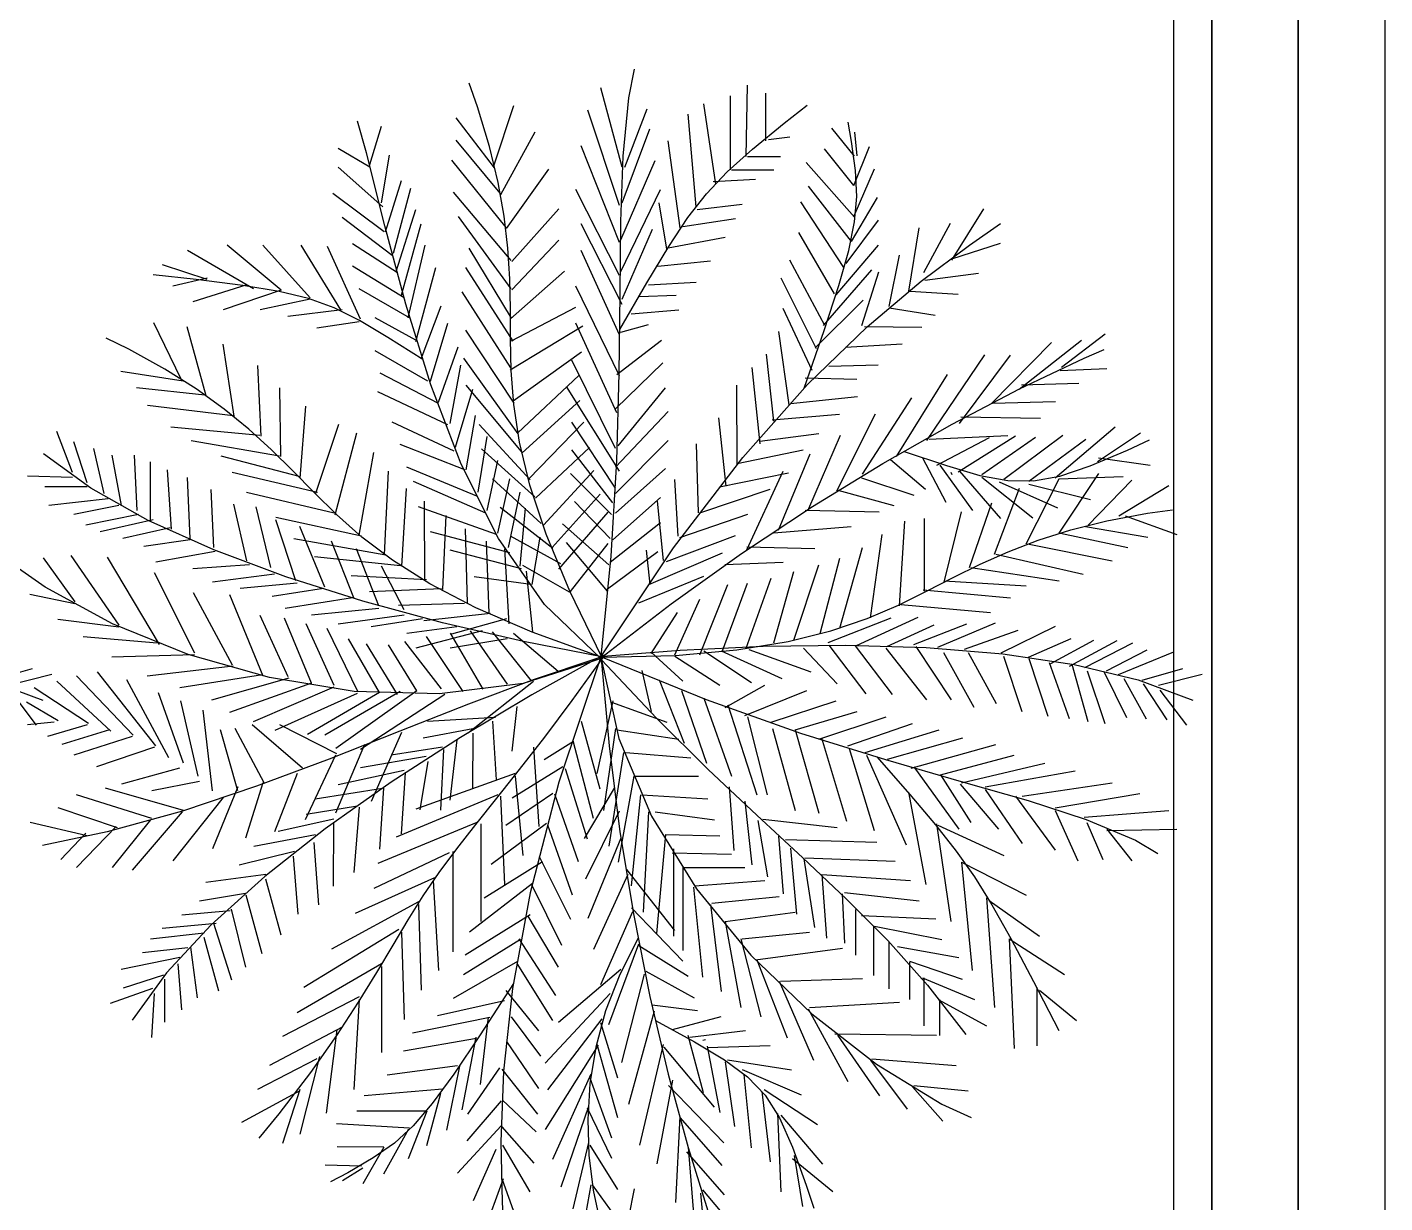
# Model space of a CAD drawing. Header units: millimetres. Extents: x 1993 to 4093, y 1262 to 2017.
# Drawn here: x 3551.76 to 3561.17, y 1643.78 to 1651.93 of the extents above; entities that cross this region are included whole.
import ezdxf

# ---------------------------------------------------------------- set-up
doc = ezdxf.new("R2010")
doc.units = ezdxf.units.MM
doc.layers.add('FLR CARPET', color=254, linetype='Continuous', lineweight=15)
doc.layers.add('LOW HEIGHT STORAGE WITH PLANTER BOX', color=251, linetype='Continuous', lineweight=25)

# ---------------------------------------------------------------- blocks, each defined once
blk = doc.blocks.new('LSH 6FT')
at = {"layer": 'LOW HEIGHT STORAGE WITH PLANTER BOX'}
for p, q in [((3.7112, 23.8515), (3.5647, 24.401)), ((4.5721, 23.9247), (4.5812, 24.4193)), ((4.3614, 23.7324), (4.279, 24.2911)), ((4.4622, 23.8331), (4.4622, 24.3461)), ((4.7094, 24.0346), (4.7094, 24.3644)), ((2.8261, 23.8463), (2.5622, 24.1941)), ((2.8258, 23.8668), (2.9622, 24.2787)), ((3.6929, 23.5858), (3.4731, 24.2453)), ((3.7295, 23.8515), (3.8852, 24.2545)), ((4.2241, 23.5767), (4.1691, 24.2178)), ((1.9621, 23.8698), (2.0445, 24.1354)), ((3.7112, 23.6042), (3.9035, 24.1171)), ((5.3235, 23.9274), (5.1647, 24.1224)), ((2.8659, 23.6709), (2.5607, 24.0385)), ((2.8702, 23.6627), (3.1087, 24.0969)), ((4.1142, 23.4301), (4.0318, 24.0346)), ((4.7277, 24.0438), (4.8743, 24.0621)), ((5.3417, 23.9293), (5.3243, 24.0933)), ((1.9621, 23.8515), (1.7423, 23.9797)), ((2.0445, 23.6042), (2.0995, 23.9339)), ((3.6929, 23.3294), (3.4273, 23.998)), ((4.5812, 23.9247), (4.8102, 23.9247)), ((5.3174, 23.7241), (5.1154, 23.979)), ((5.3174, 23.7241), (5.427, 23.9936)), ((2.0537, 23.5767), (1.7423, 23.8515)), ((2.9068, 23.434), (2.5303, 23.8987)), ((2.911, 23.4258), (3.2032, 23.8363)), ((3.7021, 23.3477), (3.9402, 23.8972)), ((4.4713, 23.8331), (4.7644, 23.8331)), ((5.3223, 23.5036), (4.9875, 23.8826)), ((5.3214, 23.5127), (5.4616, 23.8407)), ((2.072, 23.4026), (2.1819, 23.7599)), ((4.3431, 23.7507), (4.6362, 23.769)), ((2.0628, 23.4026), (1.7057, 23.6683)), ((2.1269, 23.2561), (2.246, 23.7049)), ((2.9434, 23.2052), (2.5422, 23.6777)), ((3.6929, 23.1004), (3.3907, 23.6957)), ((3.7021, 23.1279), (3.9768, 23.6957)), ((5.3033, 23.3358), (5.0048, 23.7186)), ((5.3033, 23.3358), (5.4828, 23.6403)), ((2.1452, 23.1279), (2.2826, 23.5584)), ((2.9476, 23.1971), (3.2733, 23.563)), ((4.0226, 23.2836), (3.9676, 23.6042)), ((4.2332, 23.5584), (4.5446, 23.595)), ((5.2487, 23.155), (4.9517, 23.6117)), ((5.9984, 23.2068), (6.2186, 23.5617)), ((2.1178, 23.2378), (1.7698, 23.5034)), ((2.1819, 22.963), (2.3192, 23.4576)), ((2.9426, 23.0086), (2.5778, 23.5103)), ((3.7112, 22.8989), (3.4273, 23.4576)), ((4.1325, 23.4393), (4.4988, 23.4942)), ((5.2641, 23.1842), (5.4901, 23.4845)), ((5.8048, 23.1218), (5.9896, 23.4637)), ((2.9468, 23.0004), (3.2728, 23.3459)), ((3.7112, 22.9355), (3.9219, 23.421)), ((4.0318, 23.2927), (4.4255, 23.366)), ((5.1851, 22.9732), (4.9375, 23.3983)), ((5.699, 22.9908), (5.772, 23.4315)), ((1.1562, 23.0088), (0.6983, 23.2744)), ((1.3485, 22.9996), (0.973, 23.3111)), ((1.55, 22.9447), (1.2203, 23.3111)), ((1.7606, 22.8623), (1.4859, 23.3111)), ((1.898, 22.7981), (1.669, 23.3019)), ((2.1544, 23.1187), (1.843, 23.3202)), ((2.2277, 22.8073), (2.3467, 23.3111)), ((2.946, 22.8038), (2.6511, 23.2904)), ((3.6929, 22.6882), (3.4273, 23.2744)), ((5.1952, 22.9651), (5.4902, 23.3095)), ((5.9974, 23.2159), (6.3358, 23.3254)), ((0.8357, 23.0729), (0.5243, 23.1737)), ((2.2002, 22.9447), (1.843, 23.1645)), ((3.9585, 23.1645), (4.3248, 23.2011)), ((5.1162, 22.7541), (4.8748, 23.2075)), ((5.5629, 22.8843), (5.6355, 23.242)), ((0.8357, 23.0821), (0.5976, 23.0271)), ((2.2826, 22.6424), (2.42, 23.1553)), ((2.9569, 22.6442), (2.6288, 23.1548)), ((2.9379, 22.7996), (3.3133, 23.1295)), ((5.0598, 22.5915), (4.8145, 23.0814)), ((5.1071, 22.7531), (5.4438, 23.1388)), ((5.3741, 22.7538), (5.4913, 23.1254)), ((5.8106, 23.0671), (6.183, 23.1158)), ((1.1104, 23.0363), (0.7349, 22.9172)), ((1.3485, 22.9996), (0.9456, 22.8623)), ((2.2368, 22.8073), (1.8888, 23.0088)), ((2.9395, 22.4596), (2.6029, 22.9864)), ((3.6929, 22.4043), (3.3907, 23.0271)), ((3.8944, 23.0363), (4.2241, 23.0546)), ((5.7081, 22.9918), (6.0417, 22.9719)), ((1.55, 22.9355), (1.202, 22.8623)), ((2.3192, 22.5234), (2.4566, 22.8897)), ((2.9445, 22.6481), (3.3913, 22.881)), ((3.8303, 22.9538), (4.0867, 22.963)), ((5.0497, 22.5997), (5.3831, 22.9297)), ((5.5639, 22.8752), (5.8822, 22.826)), ((1.7698, 22.8623), (1.3943, 22.8165)), ((2.2826, 22.6516), (1.9987, 22.8073)), ((3.7753, 22.8348), (4.105, 22.8623)), ((5.0297, 22.441), (4.8276, 22.8709)), ((0.6545, 22.3825), (0.4653, 22.7731)), ((0.8285, 22.2671), (0.6971, 22.7447)), ((1.8888, 22.7798), (1.5958, 22.734)), ((2.3834, 22.3677), (2.5024, 22.7707)), ((2.9641, 22.2143), (2.6279, 22.7206)), ((2.9356, 22.4473), (3.4385, 22.7507)), ((3.6746, 22.1478), (3.3907, 22.7707)), ((3.7021, 22.7065), (3.8944, 22.7615)), ((4.8707, 22.2031), (4.7985, 22.7112)), ((5.3933, 22.7466), (5.7897, 22.7426)), ((6.7574, 22.4653), (7.0603, 22.6964)), ((1.0228, 22.1256), (0.9464, 22.6236)), ((2.4383, 22.2211), (2.5757, 22.6058)), ((3.6746, 22.4135), (3.986, 22.6516)), ((5.2611, 22.6037), (5.6546, 22.6269)), ((6.2706, 22.2103), (6.6887, 22.6361)), ((6.4654, 22.3123), (6.8973, 22.6523)), ((2.365, 22.3677), (1.9987, 22.5783)), ((2.9922, 22.0017), (2.6147, 22.5279)), ((2.9556, 22.2305), (3.4292, 22.5703)), ((3.6654, 21.9005), (3.3632, 22.5142)), ((4.7629, 22.0904), (4.7137, 22.5549)), ((5.8248, 21.9561), (6.2274, 22.5495)), ((6.052, 22.0751), (6.4035, 22.5487)), ((0.669, 22.3681), (0.2373, 22.4337)), ((1.2085, 21.987), (1.1871, 22.4765)), ((2.4383, 22.2119), (2.0354, 22.4226)), ((2.5207, 22.0746), (2.594, 22.4776)), ((2.988, 22.0099), (3.4115, 22.4062)), ((3.6654, 22.1753), (3.9951, 22.4959)), ((4.6691, 21.9331), (4.6131, 22.4613)), ((5.1461, 22.4717), (5.486, 22.4801)), ((5.6138, 21.8456), (5.9677, 22.4135)), ((6.7497, 22.4406), (7.0731, 22.4549)), ((0.8198, 22.27), (0.3447, 22.321)), ((1.3449, 21.8454), (1.3381, 22.3204)), ((2.5573, 21.9097), (2.6764, 22.3127)), ((3.0148, 21.8792), (2.6302, 22.3397)), ((3.6929, 21.7448), (3.3266, 22.331)), ((3.6838, 21.9189), (4.0134, 22.3219)), ((4.5096, 21.7872), (4.5063, 22.3395)), ((4.9799, 22.3897), (5.3399, 22.3817)), ((6.4812, 22.3413), (6.8784, 22.3529)), ((2.5024, 22.0654), (2.017, 22.2944)), ((3.019, 21.8711), (3.4185, 22.2342)), ((4.8788, 22.2132), (5.3433, 22.2624)), ((5.3786, 21.7223), (5.7209, 22.2531)), ((6.2787, 22.2146), (6.7169, 22.227)), ((1.0141, 22.1285), (0.4203, 22.1995)), ((1.4785, 21.6951), (1.5179, 22.1934)), ((2.6306, 21.754), (2.6947, 22.1295)), ((3.6654, 21.7723), (4.0318, 22.157)), ((4.7529, 22.0985), (5.2183, 22.1386)), ((5.2005, 21.6083), (5.469, 22.1418)), ((1.1998, 21.9899), (0.5828, 22.0493)), ((1.5887, 21.5911), (1.747, 22.0694)), ((2.5482, 21.8822), (2.1178, 22.0837)), ((3.0754, 21.6836), (2.7208, 22.0668)), ((3.0631, 21.6875), (3.4456, 22.0831)), ((3.6654, 21.6258), (3.3632, 22.0837)), ((4.433, 21.6409), (4.3828, 22.1146)), ((6.0593, 22.1203), (6.6126, 22.1103)), ((6.7145, 21.6985), (7.1299, 22.0505)), ((-0.0984, 21.7357), (-0.2083, 22.0196)), ((0.0023, 21.6624), (-0.0893, 21.9463)), ((1.3362, 21.8483), (0.7249, 21.954)), ((1.7223, 21.4408), (1.8716, 22.0089)), ((2.713, 21.5983), (2.7771, 21.983)), ((3.6654, 21.5891), (4.0318, 21.9555)), ((4.6672, 21.9513), (5.076, 22.0038)), ((5.0061, 21.4858), (5.226, 21.9939)), ((5.841, 21.9646), (6.3854, 21.9913)), ((5.8936, 21.7853), (6.2587, 21.9766)), ((6.0419, 21.739), (6.4387, 21.9882)), ((6.2061, 21.7216), (6.5782, 21.9786)), ((6.3583, 21.6876), (6.7663, 21.9944)), ((6.5306, 21.6745), (6.9267, 21.9647)), ((7.0074, 21.8106), (7.3068, 22.0088)), ((0.1214, 21.5891), (0.0481, 21.9005)), ((0.2404, 21.5067), (0.1763, 21.8547)), ((0.3503, 21.47), (0.332, 21.8547)), ((1.4813, 21.7038), (0.9308, 21.8473)), ((1.8877, 21.2993), (1.9907, 21.873)), ((2.6215, 21.754), (2.1727, 21.928)), ((3.1061, 21.5654), (2.7359, 21.8991)), ((3.1103, 21.5572), (3.4854, 21.9077)), ((3.6471, 21.525), (3.3632, 21.8914)), ((4.2409, 21.4548), (4.2271, 21.9323)), ((4.5086, 21.7963), (4.9682, 21.8911)), ((4.7959, 21.3344), (5.0154, 21.8629)), ((0.4419, 21.3968), (0.4419, 21.8089)), ((0.5884, 21.3418), (0.5609, 21.754)), ((2.7039, 21.5708), (2.2185, 21.7723)), ((2.7771, 21.47), (2.8504, 21.8181)), ((3.1667, 21.3698), (3.5168, 21.7484)), ((3.6654, 21.4517), (4.0134, 21.7631)), ((5.5733, 21.8243), (5.8147, 21.62)), ((5.7943, 21.8367), (5.9558, 21.5284)), ((5.914, 21.7857), (6.1412, 21.4705)), ((7.0151, 21.8353), (7.3725, 21.7847)), ((-0.0984, 21.699), (-0.4098, 21.7082)), ((0.7166, 21.2777), (0.6983, 21.699)), ((1.6003, 21.5969), (1.0092, 21.7346)), ((2.0647, 21.1636), (2.0923, 21.7429)), ((2.768, 21.4517), (2.2643, 21.6716)), ((3.1501, 21.3818), (2.8131, 21.6915)), ((2.8504, 21.3143), (2.9328, 21.6899)), ((3.638, 21.4426), (3.3541, 21.7265)), ((4.1015, 21.2927), (4.0782, 21.6863)), ((4.3874, 21.6361), (4.8653, 21.7328)), ((4.5773, 21.1991), (4.8292, 21.7446)), ((5.3708, 21.6976), (5.7336, 21.5775)), ((6.0013, 21.7177), (5.9928, 21.734)), ((6.05, 21.7432), (6.3348, 21.4168)), ((6.2065, 21.7011), (6.56, 21.4211)), ((6.3259, 21.6706), (6.7308, 21.4899)), ((6.5135, 21.2411), (6.7425, 21.6899)), ((6.531, 21.6541), (6.9591, 21.5475)), ((6.7393, 21.6908), (7.1855, 21.7074)), ((6.7425, 21.3143), (7.0172, 21.7265)), ((6.9439, 21.3693), (7.2461, 21.6807)), ((0.0023, 21.6349), (-0.2907, 21.6349)), ((0.8815, 21.2136), (0.8632, 21.6166)), ((1.7165, 21.4524), (1.108, 21.5958)), ((2.1836, 21.0856), (2.2171, 21.6244)), ((2.9237, 21.2136), (3.0061, 21.5983)), ((3.2267, 21.2151), (3.5605, 21.5853)), ((3.6471, 21.2685), (3.9768, 21.5616)), ((4.25, 21.4558), (4.7393, 21.6181)), ((5.2086, 21.6126), (5.5957, 21.5052)), ((6.2937, 21.1678), (6.4677, 21.6258)), ((7.1546, 21.4334), (7.5026, 21.6441)), ((0.1488, 21.5525), (-0.2633, 21.5067)), ((0.2221, 21.5067), (-0.0893, 21.4426)), ((1.1104, 21.122), (1.0188, 21.5158)), ((1.2753, 21.0762), (1.1745, 21.4975)), ((2.8412, 21.3052), (2.3009, 21.4975)), ((2.3431, 20.9846), (2.3418, 21.5349)), ((3.2309, 21.207), (2.8656, 21.4917)), ((3.0061, 21.0854), (3.0427, 21.4884)), ((3.6288, 21.2777), (3.3816, 21.5342)), ((3.9995, 21.1253), (3.9561, 21.5352)), ((4.9818, 21.4731), (5.4941, 21.4623)), ((6.1197, 21.0762), (6.2754, 21.525)), ((0.3595, 21.4426), (-0.0068, 21.3693)), ((0.4602, 21.4059), (0.0939, 21.3235)), ((1.9051, 21.2935), (1.3111, 21.4225)), ((1.4493, 20.9846), (1.3119, 21.4059)), ((2.4677, 20.9241), (2.4926, 21.4368)), ((3.2742, 21.0644), (3.6158, 21.4593)), ((3.6197, 21.0945), (3.2991, 21.3785)), ((3.6288, 21.1128), (3.9768, 21.3876)), ((4.1116, 21.2845), (4.5827, 21.445)), ((5.6344, 20.8106), (5.671, 21.3968)), ((5.8084, 20.9113), (5.8084, 21.4151)), ((5.9457, 20.9754), (6.0648, 21.4609)), ((7.2004, 21.4334), (7.5575, 21.3052)), ((0.5793, 21.351), (0.2496, 21.2777)), ((2.0733, 21.1607), (1.436, 21.275)), ((1.6507, 20.9388), (1.4767, 21.3601)), ((2.9328, 21.177), (2.3834, 21.3235)), ((2.6388, 20.8289), (2.6261, 21.3445)), ((3.2859, 21.1014), (2.9386, 21.2922)), ((3.0885, 20.9571), (3.1434, 21.2869)), ((4.0187, 21.1181), (4.497, 21.2977)), ((4.7635, 21.3174), (5.2994, 21.3603)), ((5.4329, 20.7281), (5.5153, 21.3052)), ((6.7516, 21.3143), (7.2187, 21.2136)), ((6.9256, 21.3601), (7.356, 21.2869)), ((0.7166, 21.2685), (0.3961, 21.2227)), ((0.8906, 21.1861), (0.4785, 21.1128)), ((1.8522, 20.8655), (1.6965, 21.2594)), ((2.0262, 20.8106), (1.8705, 21.2044)), ((3.0152, 21.067), (2.5207, 21.1953)), ((2.7896, 20.7598), (2.7711, 21.2579)), ((2.9287, 20.6848), (2.8986, 21.2061)), ((3.6105, 20.9113), (3.3266, 21.2502)), ((3.3547, 20.9101), (3.6154, 21.2422)), ((3.6013, 20.9205), (3.9585, 21.1861)), ((3.9066, 20.9589), (3.8815, 21.1957)), ((4.5769, 21.2196), (5.0482, 21.2081)), ((5.2223, 20.6549), (5.378, 21.2136)), ((6.5227, 21.2411), (7.1088, 21.122)), ((-0.0802, 20.8376), (-0.3002, 21.1441)), ((0.2252, 20.6759), (-0.1083, 21.1601)), ((0.5043, 20.5412), (0.1429, 21.1468)), ((1.1287, 21.0945), (0.7349, 21.067)), ((2.1749, 21.0885), (1.5782, 21.1508)), ((3.3465, 20.9058), (3.0239, 21.0888)), ((3.8975, 20.9579), (4.4084, 21.1778)), ((4.4235, 21.0979), (4.8288, 21.1138)), ((4.9017, 20.5724), (5.0757, 21.0945)), ((5.0849, 20.6182), (5.2223, 21.1403)), ((6.3029, 21.1678), (6.9073, 21.0304)), ((0.75, 20.4825), (0.4696, 21.0397)), ((1.3027, 21.0304), (0.8723, 20.9754)), ((2.3546, 20.9905), (1.8333, 21.0182)), ((2.2002, 20.7831), (2.0445, 21.0854)), ((3.0793, 20.9571), (2.6856, 21.0121)), ((3.0939, 20.6301), (3.0495, 21.05)), ((3.8281, 20.8308), (4.2781, 21.0166)), ((4.5721, 20.5175), (4.7461, 21.0029)), ((4.7644, 20.5541), (4.9017, 21.0487)), ((6.1289, 21.0762), (6.7425, 20.9846)), ((1.0095, 20.4), (0.7407, 20.9005)), ((1.4584, 20.9663), (1.0646, 20.9297)), ((1.6416, 20.9297), (1.2844, 20.8747)), ((2.459, 20.927), (1.961, 20.9084)), ((4.2515, 20.4717), (4.4439, 20.9571)), ((4.4072, 20.4992), (4.5812, 20.9663)), ((5.7992, 20.9205), (6.4036, 20.8655)), ((5.9457, 20.9846), (6.5135, 20.948)), ((-0.0836, 20.8251), (-0.3952, 20.888)), ((1.2235, 20.3229), (0.9919, 20.8872)), ((1.843, 20.8655), (1.376, 20.7923)), ((2.6185, 20.826), (2.161, 20.8133)), ((4.0775, 20.4717), (4.2515, 20.8564)), ((5.6435, 20.8197), (6.2663, 20.7648)), ((0.2218, 20.6633), (-0.2, 20.7154)), ((1.3962, 20.3171), (1.2018, 20.7442)), ((1.5589, 20.2738), (1.3711, 20.7259)), ((2.0262, 20.7923), (1.5591, 20.7465)), ((2.2002, 20.7465), (1.7423, 20.6824)), ((2.3284, 20.719), (1.9712, 20.664)), ((2.7983, 20.7569), (2.3379, 20.7066)), ((2.9113, 20.7195), (2.5292, 20.6143)), ((3.9127, 20.4808), (4.0959, 20.7648)), ((5.1397, 20.5555), (5.5766, 20.7266)), ((5.3359, 20.5348), (5.7653, 20.7324)), ((1.7158, 20.2588), (1.5213, 20.6859)), ((1.8785, 20.2155), (1.6669, 20.6538)), ((2.5665, 20.664), (2.2185, 20.6182)), ((2.7405, 20.6366), (2.2826, 20.5175)), ((2.7475, 20.232), (2.5226, 20.6203)), ((2.9177, 20.2671), (2.6611, 20.637)), ((3.0846, 20.2897), (2.8133, 20.63)), ((3.2694, 20.3544), (2.9577, 20.6184)), ((5.5472, 20.5279), (5.8759, 20.678)), ((5.7334, 20.5425), (6.1023, 20.6849)), ((5.9006, 20.5232), (6.2999, 20.6932)), ((6.0855, 20.5089), (6.457, 20.6425)), ((6.3396, 20.4855), (6.7162, 20.6682)), ((0.4872, 20.5525), (-0.0243, 20.5949)), ((2.0308, 20.2084), (1.815, 20.5809)), ((2.1547, 20.1955), (1.9402, 20.5475)), ((2.2886, 20.2202), (2.0925, 20.5405)), ((2.4601, 20.2348), (2.2059, 20.5639)), ((2.609, 20.2153), (2.3557, 20.5977)), ((2.9145, 20.5816), (2.5207, 20.5175)), ((5.1447, 20.5378), (5.4016, 20.2012)), ((5.327, 20.5323), (5.584, 20.1957)), ((5.7472, 20.5274), (5.994, 20.1594)), ((6.5294, 20.4535), (6.8254, 20.5848)), ((6.684, 20.4116), (6.9813, 20.5718)), ((6.8136, 20.3911), (7.1436, 20.5701)), ((6.9205, 20.3833), (7.253, 20.5535)), ((0.7467, 20.47), (0.1731, 20.4552)), ((3.9127, 20.49), (4.1325, 20.2885)), ((4.0775, 20.4625), (4.3889, 20.261)), ((4.279, 20.4992), (4.6087, 20.2793)), ((4.3981, 20.4992), (4.8193, 20.3068)), ((4.5904, 20.5083), (5.0208, 20.3526)), ((4.9697, 20.5169), (5.2018, 20.2685)), ((5.5409, 20.5166), (5.8229, 20.1586)), ((5.9395, 20.4866), (6.1511, 20.1086)), ((6.1106, 20.4874), (6.3059, 20.1333)), ((6.3559, 20.4616), (6.4831, 20.0788)), ((6.5319, 20.4447), (6.6642, 20.0443)), ((7.0701, 20.359), (7.3523, 20.5054)), ((7.1531, 20.3348), (7.5371, 20.4911)), ((-0.6579, 20.2954), (-0.3759, 20.3751)), ((-0.5435, 20.2611), (-0.2414, 20.337)), ((0.4785, 19.8397), (0.0756, 20.3526)), ((1.0141, 20.3921), (0.4192, 20.3226)), ((3.8486, 20.3618), (3.9127, 20.0778)), ((6.6727, 20.4179), (6.8113, 20.0288)), ((6.8287, 20.4049), (6.9409, 20.0083)), ((6.9368, 20.3593), (7.0591, 19.9941)), ((7.0525, 20.354), (7.2089, 20.0365)), ((7.3165, 20.2954), (7.5985, 20.3751)), ((7.4309, 20.2611), (7.733, 20.337)), ((0.0115, 19.9954), (-0.364, 20.2427)), ((0.1672, 19.9405), (-0.2083, 20.2885)), ((0.3228, 19.913), (-0.0709, 20.3251)), ((0.5701, 19.7573), (0.2771, 20.2977)), ((1.2189, 20.3308), (0.6458, 20.2422)), ((1.4008, 20.3092), (0.8644, 20.1571)), ((1.5589, 20.2738), (0.9887, 20.0704)), ((1.7125, 20.2463), (1.1527, 20.0067)), ((3.0971, 20.2864), (2.647, 19.9304)), ((3.9676, 20.2977), (4.1416, 19.858)), ((4.4255, 20.1053), (4.7003, 20.261)), ((7.1895, 20.3071), (7.3447, 20.0273)), ((7.324, 20.269), (7.4893, 20.0207)), ((-0.5335, 20.2259), (-0.3505, 19.9825)), ((0.6708, 19.7206), (0.4968, 20.2061)), ((0.7716, 19.629), (0.6525, 20.1511)), ((1.8752, 20.203), (1.3041, 19.9462)), ((2.0308, 20.2084), (1.5315, 19.9192)), ((2.1739, 20.2172), (1.6508, 19.9142)), ((2.2886, 20.2202), (1.7263, 19.8204)), ((2.483, 20.1952), (1.899, 19.8146)), ((3.6471, 20.1511), (3.5372, 19.6474)), ((4.1233, 20.2244), (4.2973, 19.7206)), ((4.279, 20.1694), (4.4713, 19.629)), ((4.5629, 20.0504), (4.9933, 20.2244)), ((4.7461, 20.0046), (5.1948, 20.1511)), ((7.4408, 20.2259), (7.6238, 19.9825)), ((-0.1991, 20.0137), (-0.4189, 20.142)), ((0.8723, 19.5283), (0.8082, 20.087)), ((2.983, 20.1123), (2.9476, 19.8027)), ((3.638, 20.142), (4.0226, 20.0046)), ((4.4439, 20.1236), (4.6453, 19.5008)), ((4.9109, 19.9496), (5.3413, 20.0778)), ((-0.2266, 20.0046), (-0.4098, 19.9862)), ((0.0023, 19.9862), (-0.2724, 19.9038)), ((1.2295, 19.5832), (1.028, 19.9588)), ((1.495, 19.684), (1.147, 19.9862)), ((1.7331, 19.7847), (1.3394, 19.9862)), ((2.6771, 19.9565), (2.3318, 19.8939)), ((2.8344, 20.0358), (2.3621, 20.0094)), ((2.8139, 20.0099), (2.8382, 19.6041)), ((3.4271, 20.0098), (3.5571, 19.5407)), ((3.6654, 19.9588), (3.583, 19.3909)), ((4.5812, 20.0412), (4.7186, 19.5008)), ((4.7552, 19.9588), (4.9109, 19.3909)), ((5.0757, 19.8855), (5.5428, 20.0412)), ((5.2772, 19.8397), (5.7259, 19.9954)), ((0.158, 19.9496), (-0.1717, 19.8489)), ((0.3137, 19.9038), (-0.0893, 19.7756)), ((1.0463, 19.5283), (0.9273, 19.9496)), ((2.1819, 19.9313), (1.9712, 19.455)), ((2.5662, 19.8825), (2.518, 19.463)), ((2.6768, 19.9275), (2.6753, 19.5423)), ((3.3743, 19.8692), (3.1721, 19.7434)), ((3.3695, 19.8769), (3.51, 19.3388)), ((3.6746, 19.9496), (4.105, 19.8855)), ((4.9109, 19.9496), (5.0757, 19.3726)), ((5.0941, 19.8947), (5.2681, 19.3176)), ((5.3963, 19.7939), (5.9091, 19.9496)), ((5.5519, 19.7481), (6.0739, 19.8947)), ((0.4694, 19.8305), (0.0664, 19.6932)), ((1.724, 19.7756), (1.5134, 19.3268)), ((1.9255, 19.8489), (1.724, 19.3726)), ((2.4672, 19.8315), (2.1103, 19.7748)), ((2.4728, 19.814), (2.4535, 19.3942)), ((3.0977, 19.8305), (3.1343, 19.281)), ((3.7204, 19.7939), (3.6197, 19.1436)), ((3.7387, 19.7939), (4.1874, 19.7573)), ((5.2864, 19.8214), (5.4604, 19.2535)), ((5.4054, 19.7756), (5.6802, 19.1528)), ((5.7168, 19.684), (6.3029, 19.8489)), ((5.9183, 19.6382), (6.4311, 19.7756)), ((0.6434, 19.684), (0.2404, 19.5741)), ((2.3535, 19.7662), (1.8979, 19.6874)), ((2.3647, 19.7313), (2.3087, 19.3959)), ((3.3002, 19.6936), (2.9502, 19.4759)), ((3.3176, 19.6829), (3.4699, 19.1952)), ((5.7351, 19.6932), (6.0465, 19.2627)), ((6.0648, 19.5832), (6.6417, 19.7206)), ((0.7807, 19.5924), (0.4511, 19.5283)), ((1.2203, 19.5832), (1.1013, 19.1986)), ((1.4584, 19.6474), (1.3027, 19.2443)), ((2.2018, 19.6694), (1.743, 19.5705)), ((2.2074, 19.652), (2.1793, 19.2294)), ((2.9694, 19.6474), (2.2826, 19.4001)), ((2.9694, 19.629), (3.0244, 19.0795)), ((3.7937, 19.629), (3.6838, 19.0337)), ((3.7937, 19.629), (4.2424, 19.629)), ((5.9183, 19.6382), (6.1289, 19.3085)), ((6.2296, 19.5558), (6.8524, 19.6657)), ((6.486, 19.4916), (7.1088, 19.5832)), ((0.4511, 19.3359), (-0.0709, 19.5008)), ((0.6708, 19.3909), (0.1305, 19.5466)), ((1.0463, 19.5558), (0.8723, 19.1253)), ((2.0497, 19.5438), (1.5826, 19.471)), ((2.0584, 19.5466), (2.0304, 19.124)), ((2.8504, 19.5008), (2.1452, 19.2077)), ((2.8687, 19.4916), (2.8962, 18.878)), ((3.2308, 19.5103), (2.9061, 19.2867)), ((3.2434, 19.5073), (3.4065, 19.0371)), ((3.6566, 19.5473), (3.4479, 19.1967)), ((3.8394, 19.5008), (3.7753, 18.8688)), ((3.8486, 19.5008), (4.3065, 19.4733)), ((4.4539, 19.5563), (4.4873, 19.1145)), ((5.6985, 19.5191), (5.8175, 18.878)), ((6.0556, 19.5741), (6.3212, 19.2627)), ((6.2296, 19.5374), (6.486, 19.1619)), ((6.4403, 19.4916), (6.715, 19.1161)), ((6.715, 19.4092), (7.3011, 19.51)), ((0.213, 19.2718), (-0.1991, 19.4092)), ((0.9456, 19.4825), (0.5976, 19.0428)), ((1.8774, 19.4212), (1.5206, 19.3645)), ((1.889, 19.4153), (1.8519, 18.9609)), ((4.5623, 19.4562), (4.6123, 19.0145)), ((0.0023, 19.2169), (-0.3915, 19.3085)), ((0.4419, 19.3268), (0.1763, 18.997)), ((0.6617, 19.3817), (0.3137, 18.9787)), ((1.7142, 19.3304), (1.328, 19.2451)), ((1.7111, 19.3102), (1.7089, 18.867)), ((2.7039, 19.3085), (2.017, 19.0245)), ((2.7313, 19.2993), (2.7313, 18.6215)), ((3.1886, 19.3007), (2.8035, 19.018)), ((3.6909, 19.3858), (3.4578, 18.9147)), ((3.8944, 19.3817), (3.8578, 18.6856)), ((3.9402, 19.3817), (4.3523, 19.3268)), ((4.6539, 19.3229), (4.7206, 18.9312)), ((4.6873, 19.3312), (5.2039, 19.2729)), ((5.8908, 19.2993), (5.9915, 18.6215)), ((6.715, 19.3909), (6.8707, 19.0428)), ((6.9165, 19.3451), (7.5026, 19.3909)), ((6.9348, 19.3085), (7.0447, 19.052)), ((-0.0068, 19.2352), (-0.1808, 19.052)), ((0.2038, 19.281), (-0.0709, 18.997)), ((1.5855, 19.2218), (1.1589, 19.1428)), ((3.1934, 19.2929), (3.3662, 18.8072)), ((4.0134, 19.226), (3.9493, 18.5391)), ((4.0134, 19.226), (4.3889, 19.2169)), ((4.7956, 19.2145), (4.8289, 18.8145)), ((5.8999, 19.2901), (6.3578, 19.0795)), ((7.0721, 19.2535), (7.5575, 19.2627)), ((7.0721, 19.2627), (7.2461, 19.0428)), ((1.5733, 19.1698), (1.606, 18.7379)), ((3.7033, 19.1994), (3.4741, 18.6439)), ((4.0684, 19.1253), (4.0684, 18.5208)), ((4.8456, 19.1895), (5.4789, 19.1729)), ((4.8789, 19.1312), (4.9206, 18.6728)), ((1.4394, 19.1077), (1.056, 19.0136)), ((1.4304, 19.0759), (1.4634, 18.6729)), ((2.5116, 19.0978), (1.9896, 18.8505)), ((2.539, 19.107), (2.539, 18.4109)), ((3.1599, 19.0347), (2.7554, 18.7832)), ((3.1357, 19.0736), (3.3532, 18.6373)), ((4.0592, 19.0978), (4.4713, 19.0886)), ((4.9706, 19.0562), (5.0456, 18.5811)), ((4.9789, 19.0645), (5.6039, 19.0395)), ((6.0648, 19.0337), (6.138, 18.2826)), ((6.0648, 19.0337), (6.5135, 18.8047)), ((1.2406, 18.9477), (0.8258, 18.8917)), ((2.4108, 18.9238), (1.8614, 18.6765)), ((3.7526, 18.947), (3.5139, 18.427)), ((3.7431, 18.9824), (4.0756, 18.56)), ((4.1325, 18.997), (4.5629, 18.997)), ((4.1325, 18.997), (4.1325, 18.42)), ((5.0956, 18.9478), (5.7122, 18.9062)), ((5.0956, 18.9478), (5.1289, 18.5061)), ((1.2403, 18.9188), (1.3459, 18.5294)), ((2.4017, 18.9055), (2.4383, 18.2826)), ((3.0916, 18.8844), (2.654, 18.5475)), ((3.0838, 18.8796), (3.2916, 18.4588)), ((4.2058, 18.8597), (4.2699, 18.2368)), ((4.2149, 18.8688), (4.7003, 18.9055)), ((1.1001, 18.8161), (0.7809, 18.7619)), ((1.1029, 18.8074), (1.2141, 18.4006)), ((2.3009, 18.7589), (1.6965, 18.4292)), ((2.3009, 18.7406), (2.3192, 18.1452)), ((4.3248, 18.7406), (4.3981, 18.1361)), ((4.334, 18.7497), (4.801, 18.7955)), ((5.2372, 18.8145), (5.2539, 18.4728)), ((5.2539, 18.8228), (5.7705, 18.7645)), ((6.2388, 18.7864), (6.2937, 18.0262)), ((6.2571, 18.7681), (6.6051, 18.5208)), ((0.9944, 18.6957), (0.6581, 18.6648)), ((1.0004, 18.7072), (1.1, 18.3063)), ((3.0746, 18.6689), (2.6235, 18.3883)), ((3.059, 18.6593), (3.2689, 18.3045)), ((3.7843, 18.6899), (3.5608, 18.1835)), ((3.7771, 18.7164), (4.133, 18.3478)), ((4.4255, 18.6215), (4.9109, 18.6856)), ((5.3289, 18.7062), (5.3289, 18.3894)), ((5.3706, 18.6645), (5.8872, 18.6395)), ((0.8979, 18.607), (0.5239, 18.5737)), ((0.8776, 18.6102), (1.0034, 18.2177)), ((2.1636, 18.5666), (1.5042, 18.1636)), ((2.1819, 18.5482), (2.2002, 17.9437)), ((4.4255, 18.6215), (4.5354, 18.0262)), ((4.5446, 18.5024), (5.0116, 18.5482)), ((5.4539, 18.5895), (5.4539, 18.2478)), ((5.4622, 18.5895), (5.9289, 18.4978)), ((0.8131, 18.5414), (0.4419, 18.4993)), ((0.8128, 18.5124), (0.9128, 18.1405)), ((3.0082, 18.4982), (2.6116, 18.2515)), ((2.9956, 18.5012), (3.2501, 18.1094)), ((3.8264, 18.4641), (3.6172, 17.9046)), ((3.8288, 18.4552), (4.1705, 18.2441)), ((4.5354, 18.5024), (4.6728, 17.9621)), ((5.5622, 18.4811), (5.5622, 18.1561)), ((6.3945, 18.5024), (6.4311, 17.7422)), ((6.3945, 18.5024), (6.7791, 18.2551)), ((0.6461, 18.3724), (0.2397, 18.2902)), ((0.7019, 18.4384), (0.3858, 18.4044)), ((0.7193, 18.444), (0.7645, 18.093)), ((4.6362, 18.3559), (5.2406, 18.4383)), ((5.6206, 18.4478), (6.0455, 18.3728)), ((0.6311, 18.3292), (0.6564, 18.0102)), ((2.0445, 18.3284), (1.4584, 17.9895)), ((2.0445, 18.3101), (2.0445, 17.7148)), ((2.9855, 18.3439), (2.5403, 18.0885)), ((2.9826, 18.3313), (3.2293, 17.9347)), ((3.704, 18.2894), (3.2706, 17.9227)), ((3.8766, 18.2784), (4.2112, 18.0938)), ((4.6453, 18.3559), (4.856, 17.8155)), ((5.7039, 18.3478), (6.0705, 18.2228)), ((5.7039, 18.3394), (5.7039, 18.0811)), ((0.5317, 18.2492), (0.2527, 18.1597)), ((0.5401, 18.223), (0.5396, 17.9247)), ((3.8637, 18.2559), (3.7067, 17.6441)), ((4.801, 18.2094), (5.0391, 17.6598)), ((4.8102, 18.2094), (5.378, 18.2277)), ((5.7955, 18.2311), (6.1539, 18.0811)), ((5.8039, 18.2311), (5.8039, 17.8977)), ((0.4554, 18.1574), (0.1617, 18.0536)), ((0.4665, 18.1225), (0.4486, 17.8186)), ((1.8888, 18.0994), (1.3577, 17.8247)), ((1.8888, 18.0811), (1.8522, 17.4583)), ((2.9055, 18.1431), (3.133, 17.864)), ((3.629, 18.1227), (3.179, 17.6394)), ((5.9039, 18.0811), (6.2372, 17.8977)), ((5.9122, 18.0811), (5.9122, 17.831)), ((6.5868, 18.1636), (6.5868, 17.7605)), ((6.6051, 18.1452), (6.8615, 17.9346)), ((2.8956, 18.0723), (2.4323, 17.9674)), ((3.9331, 17.9995), (3.7567, 17.354)), ((3.9211, 18.0437), (4.2351, 18.0053)), ((5.0025, 18.017), (5.2772, 17.5132)), ((5.0116, 18.0262), (5.6344, 18.0628)), ((1.7698, 17.8888), (1.2661, 17.6232)), ((2.7954, 17.956), (2.2583, 17.8484)), ((2.7828, 17.9589), (2.7274, 17.4931)), ((2.9429, 17.9615), (3.1452, 17.6883)), ((3.5706, 17.9477), (3.1956, 17.456)), ((3.5623, 17.9227), (3.679, 17.5393)), ((4.0621, 17.8732), (4.3981, 17.964)), ((1.7331, 17.8705), (1.6599, 17.2934)), ((2.7018, 17.8115), (2.1958, 17.7233)), ((2.697, 17.8193), (2.5998, 17.3167)), ((4.1673, 17.8352), (4.2749, 17.4373)), ((4.1809, 17.8199), (4.5665, 17.8673)), ((4.2901, 17.802), (4.2724, 17.7972)), ((5.1856, 17.843), (5.8908, 17.8338)), ((5.204, 17.8338), (5.497, 17.4125)), ((2.9096, 17.7898), (3.1331, 17.4651)), ((3.5456, 17.7644), (3.179, 17.181)), ((3.5373, 17.7727), (3.679, 17.2643)), ((3.9953, 17.7697), (3.8332, 17.0711)), ((4.0001, 17.752), (4.3502, 17.3343)), ((4.3021, 17.7578), (4.3887, 17.2973)), ((4.3045, 17.7489), (4.7374, 17.7617)), ((1.5958, 17.669), (1.1837, 17.4583)), ((1.6141, 17.6873), (1.4767, 17.1469)), ((2.5713, 17.6225), (2.0838, 17.5565)), ((2.584, 17.6196), (2.4937, 17.1751)), ((2.8606, 17.6083), (2.6395, 17.2875)), ((4.4263, 17.6491), (4.4905, 17.2015)), ((4.4416, 17.6627), (4.8873, 17.5935)), ((5.4329, 17.6598), (5.6893, 17.3209)), ((5.4421, 17.669), (6.0282, 17.6232)), ((2.8781, 17.5976), (3.1249, 17.2874)), ((3.4956, 17.5643), (3.229, 16.9726)), ((3.4873, 17.5393), (3.6373, 17.1226)), ((4.0622, 17.5221), (3.9535, 16.9423)), ((4.5451, 17.5958), (4.9528, 17.4215)), ((4.5547, 17.5604), (4.6067, 17.0526)), ((1.4767, 17.4491), (1.0738, 17.2293)), ((1.4767, 17.4583), (1.3577, 17.0828)), ((2.4671, 17.4606), (1.9243, 17.4142)), ((2.4534, 17.4305), (2.3556, 17.0677)), ((4.0341, 17.486), (4.4172, 17.0868)), ((4.6814, 17.4429), (4.7374, 16.9552)), ((4.6966, 17.4565), (5.0656, 17.2148)), ((5.7259, 17.4766), (5.9366, 17.2385)), ((5.7351, 17.4858), (6.1106, 17.4491)), ((2.8737, 17.3792), (2.6362, 17.102)), ((2.8815, 17.384), (3.1159, 17.1632)), ((3.479, 17.3393), (3.2873, 16.7809)), ((3.4706, 17.331), (3.6373, 16.9809)), ((2.358, 17.3065), (1.8726, 17.3065)), ((2.358, 17.3065), (2.2282, 16.9777)), ((4.1115, 17.2698), (4.083, 16.6738)), ((4.1139, 17.2609), (4.4024, 16.931)), ((4.7887, 17.2917), (4.8125, 16.7478)), ((4.8111, 17.2788), (5.102, 16.94)), ((2.2374, 17.1883), (1.7326, 17.2194)), ((2.2296, 17.1835), (2.0571, 16.8712)), ((2.8733, 17.2064), (2.5707, 16.8779)), ((2.8782, 17.1986), (3.099, 16.9477)), ((2.0604, 17.0566), (1.7352, 17.0592)), ((2.0604, 17.0566), (1.9152, 16.8045)), ((2.8351, 17.0424), (2.679, 16.6865)), ((2.8818, 17.0714), (3.0723, 16.7478)), ((3.479, 17.0893), (3.3706, 16.6309)), ((3.4873, 17.0726), (3.679, 16.7643)), ((4.1689, 17.0576), (4.2128, 16.5096)), ((4.1584, 17.0263), (4.4197, 16.7269)), ((4.8925, 16.9781), (5.1723, 16.7502)), ((4.9054, 17.0006), (4.9633, 16.6462)), ((1.9038, 16.9269), (1.6524, 16.9322)), ((1.9135, 16.9113), (1.7735, 16.8242)), ((2.8871, 16.8375), (2.7425, 16.4456)), ((2.8793, 16.8326), (3.0009, 16.4984)), ((3.4956, 16.7976), (3.4373, 16.4726)), ((3.504, 16.7976), (3.654, 16.5892)), ((4.268, 16.7617), (4.4771, 16.5147)), ((4.2551, 16.7393), (4.2913, 16.36))]:
    blk.add_line(p, q, dxfattribs=at)
at = {"layer": 'LOW HEIGHT STORAGE WITH PLANTER BOX', "ltscale": 0.7}
for points in [[(8.4, -36.0001), (8.4001, 36.0001), (9, 36.0001), (9, -36.0001)], [(7.8, -35.4), (7.8007, 35.4), (8.3998, 35.4001), (8.4, -35.4)]]:
    blk.add_lwpolyline(points, close=True, dxfattribs=at)
at = {"layer": 'LOW HEIGHT STORAGE WITH PLANTER BOX', "ltscale": 0.1}
for points in [[(-8.4, -35.4002), (-8.4003, 35.3999), (7.8007, 35.3999), (7.8, -35.4)], [(-8.1333, -35.1335), (-8.1333, 35.1333), (7.5343, 35.1333), (7.5343, -35.1335)]]:
    blk.add_lwpolyline(points, close=True, dxfattribs=at)
at = {"layer": 'LOW HEIGHT STORAGE WITH PLANTER BOX'}
for points in [[(3.5647, 20.4351), (3.637, 21.1541), (3.6757, 21.8154), (3.6922, 22.421), (3.6975, 22.9733), (3.7028, 23.4745), (3.7192, 23.9269), (3.758, 24.3327), (3.7978, 24.5314)], [(3.5712, 20.455), (3.3485, 20.9114), (3.1853, 21.306), (3.0724, 21.6476), (3.0005, 21.945), (2.9603, 22.2071), (2.9427, 22.4426), (2.9382, 22.6604), (2.9378, 22.8692), (2.933, 23.0772), (2.9195, 23.2895), (2.8939, 23.5105), (2.8528, 23.7444), (2.7927, 23.9956), (2.7102, 24.2686), (2.6506, 24.4332)], [(3.6951, 22.7252), (3.8835, 23.0499), (4.0355, 23.3022), (4.168, 23.5015), (4.2976, 23.6672), (4.441, 23.8187), (4.615, 23.9755), (4.8363, 24.1571), (4.9938, 24.2816)], [(3.5647, 20.4442), (3.1744, 20.8197), (2.8548, 21.2774), (2.5951, 21.7931), (2.3845, 22.3425), (2.2121, 22.9013), (2.067, 23.4453), (1.9384, 23.9502), (1.877, 24.1712)], [(4.9745, 22.3186), (5.1124, 22.7197), (5.2145, 23.0304), (5.2839, 23.2734), (5.3241, 23.4719), (5.3383, 23.6488), (5.3299, 23.8271), (5.3022, 24.0297), (5.2789, 24.1633)], [(3.5561, 20.4428), (4.0672, 21.2121), (4.5485, 21.8395), (4.9973, 22.3442), (5.4107, 22.745), (5.7861, 23.0611), (6.1207, 23.3114), (6.3345, 23.461)], [(2.3302, 22.5183), (2.0884, 22.6714), (1.8912, 22.7881), (1.7154, 22.8755), (1.5376, 22.9406), (1.3346, 22.9904), (1.0831, 23.032), (0.7597, 23.0725), (0.4609, 23.1055)], [(3.5664, 20.4546), (3.0886, 20.6268), (2.6966, 20.7962), (2.3776, 20.9625), (2.1188, 21.1258), (1.9074, 21.2857), (1.7306, 21.4424), (1.5757, 21.5955), (1.4298, 21.745), (1.2815, 21.8909), (1.1239, 22.0338), (0.9516, 22.1744), (0.7591, 22.3135), (0.541, 22.4519), (0.2916, 22.5902), (0.1341, 22.6668)], [(3.5712, 20.455), (4.0519, 20.8252), (4.5402, 21.1734), (5.0309, 21.4979), (5.519, 21.7972), (5.9993, 22.0696), (6.4668, 22.3136), (6.9163, 22.5276), (7.0548, 22.5868)], [(5.667, 21.8811), (5.96, 21.7828), (6.1924, 21.7146), (6.3862, 21.6783), (6.5635, 21.6759), (6.7462, 21.7091), (6.9565, 21.78), (7.2164, 21.8903), (7.3688, 21.9601)], [(3.583, 20.4534), (3.027, 20.5632), (2.4663, 20.6931), (1.9134, 20.8425), (1.3806, 21.0109), (0.8804, 21.1978), (0.4253, 21.4026), (0.0277, 21.6248), (-0.2999, 21.8639)], [(3.5739, 20.4534), (4.0816, 20.4668), (4.5069, 20.5045), (4.862, 20.5623), (5.159, 20.636), (5.41, 20.7215), (5.627, 20.8147), (5.8221, 20.9114), (6.0075, 21.0075), (6.1942, 21.0994), (6.3887, 21.1856), (6.5964, 21.265), (6.8229, 21.3367), (7.0735, 21.3995), (7.3536, 21.4525), (7.5272, 21.4757)], [(3.5755, 20.4471), (3.0258, 20.2717), (2.4464, 20.1993), (1.8546, 20.2172), (1.2678, 20.3128), (0.7033, 20.4734), (0.1785, 20.6864), (-0.2891, 20.9392), (-0.4723, 21.0696)], [(-4.425, 20.4579), (-3.8601, 20.5035), (-3.2852, 20.5311), (-2.7124, 20.5378), (-2.1539, 20.5207), (-1.6218, 20.477), (-1.1281, 20.4038), (-0.6851, 20.2982), (-0.3048, 20.1573)], [(3.5494, 20.4579), (4.1143, 20.5035), (4.6891, 20.5311), (5.2619, 20.5378), (5.8204, 20.5207), (6.3526, 20.477), (6.8463, 20.4038), (7.2893, 20.2982), (7.6696, 20.1573)], [(3.5372, 20.4442), (3.1029, 20.3), (2.6466, 20.1288), (2.1715, 19.9412), (1.6805, 19.7481), (1.1766, 19.5601), (0.6628, 19.388), (0.1422, 19.2426), (-0.3079, 19.1498)], [(3.5808, 20.4674), (3.0849, 20.1931), (2.5906, 19.8982), (2.1097, 19.5871), (1.6537, 19.2641), (1.2345, 18.9335), (0.8636, 18.5995), (0.5528, 18.2665), (0.3138, 17.9389)], [(3.5739, 20.4442), (3.3639, 20.1547), (3.1726, 19.9007), (2.9984, 19.6765), (2.8398, 19.4762), (2.6953, 19.2942), (2.5633, 19.1246), (2.4422, 18.9619), (2.3307, 18.8001), (2.2261, 18.6339), (2.1216, 18.4584), (2.0096, 18.2694), (1.8822, 18.0622), (1.7318, 17.8325), (1.5506, 17.5759), (1.3308, 17.2877), (1.1936, 17.1207)], [(3.5659, 20.4629), (3.2733, 19.5869), (3.0742, 18.8215), (2.9521, 18.1574), (2.8901, 17.5848), (2.8715, 17.0945), (2.8797, 16.6767), (2.8931, 16.4161)], [(3.5647, 20.4534), (3.6885, 19.8898), (3.9163, 19.3521), (4.2284, 18.849), (4.6053, 18.3891), (5.0272, 17.9812), (5.4745, 17.6339), (5.9277, 17.3559), (6.1324, 17.2628)], [(3.5661, 20.4432), (3.6209, 19.8389), (3.697, 19.2441), (3.7922, 18.6635), (3.9042, 18.102), (4.0305, 17.5645), (4.169, 17.0557), (4.3173, 16.5804), (4.3679, 16.4385)], [(3.5684, 20.4366), (3.9504, 20.0306), (4.3087, 19.6758), (4.6458, 19.3584), (4.964, 19.0641), (5.2658, 18.7792), (5.5533, 18.4894), (5.8291, 18.1808), (6.0955, 17.8394)], [(3.5739, 20.4534), (4.2953, 20.1598), (4.9497, 19.9286), (5.5386, 19.7448), (6.0636, 19.5935), (6.5264, 19.4599), (6.9286, 19.3289), (7.2718, 19.1857), (7.427, 19.0932)], [(5.4773, 19.7639), (5.7056, 19.5025), (5.8845, 19.2919), (6.0289, 19.1096), (6.1539, 18.9326), (6.2746, 18.7384), (6.4059, 18.5041), (6.563, 18.2071), (6.7394, 17.8661)], [(3.8235, 18.5067), (3.6949, 18.2555), (3.5975, 18.0031), (3.5294, 17.7505), (3.4887, 17.4988), (3.4735, 17.2491), (3.482, 17.0024), (3.5122, 16.7599), (3.5623, 16.5226)], [(2.9583, 18.1911), (2.7266, 17.8357), (2.5443, 17.5642), (2.3953, 17.3601), (2.2634, 17.2064), (2.1326, 17.0864), (1.9869, 16.9835), (1.81, 16.8808), (1.6903, 16.8171)], [(3.9431, 17.9364), (4.2143, 17.7881), (4.4222, 17.6639), (4.5804, 17.5463), (4.7027, 17.4179), (4.8024, 17.2612), (4.8932, 17.0587), (4.9888, 16.7931), (5.0411, 16.6339)], [(3.5647, 12.6714), (3.637, 13.3905), (3.6757, 14.0518), (3.6922, 14.6574), (3.6975, 15.2097), (3.7028, 15.7109), (3.7192, 16.1633), (3.758, 16.569), (3.7978, 16.7678)]]:
    blk.add_lwpolyline(points, dxfattribs=at)

msp = doc.modelspace()

# ---------------------------------------------------------------- linework, layer by layer
at = {"layer": 'FLR CARPET', "ltscale": 25}
msp.add_lwpolyline([(3543.1747, 1591.1057), (3561.1743, 1591.1057), (3561.1743, 1708.0884), (3543.1747, 1708.0884)], close=True, dxfattribs=at)

# ---------------------------------------------------------------- block references
at = {"layer": 'LOW HEIGHT STORAGE WITH PLANTER BOX'}
msp.add_blockref('LSH 6FT', (3552.1747, 1627.106), dxfattribs=at)

doc.saveas('drawing.dxf')
